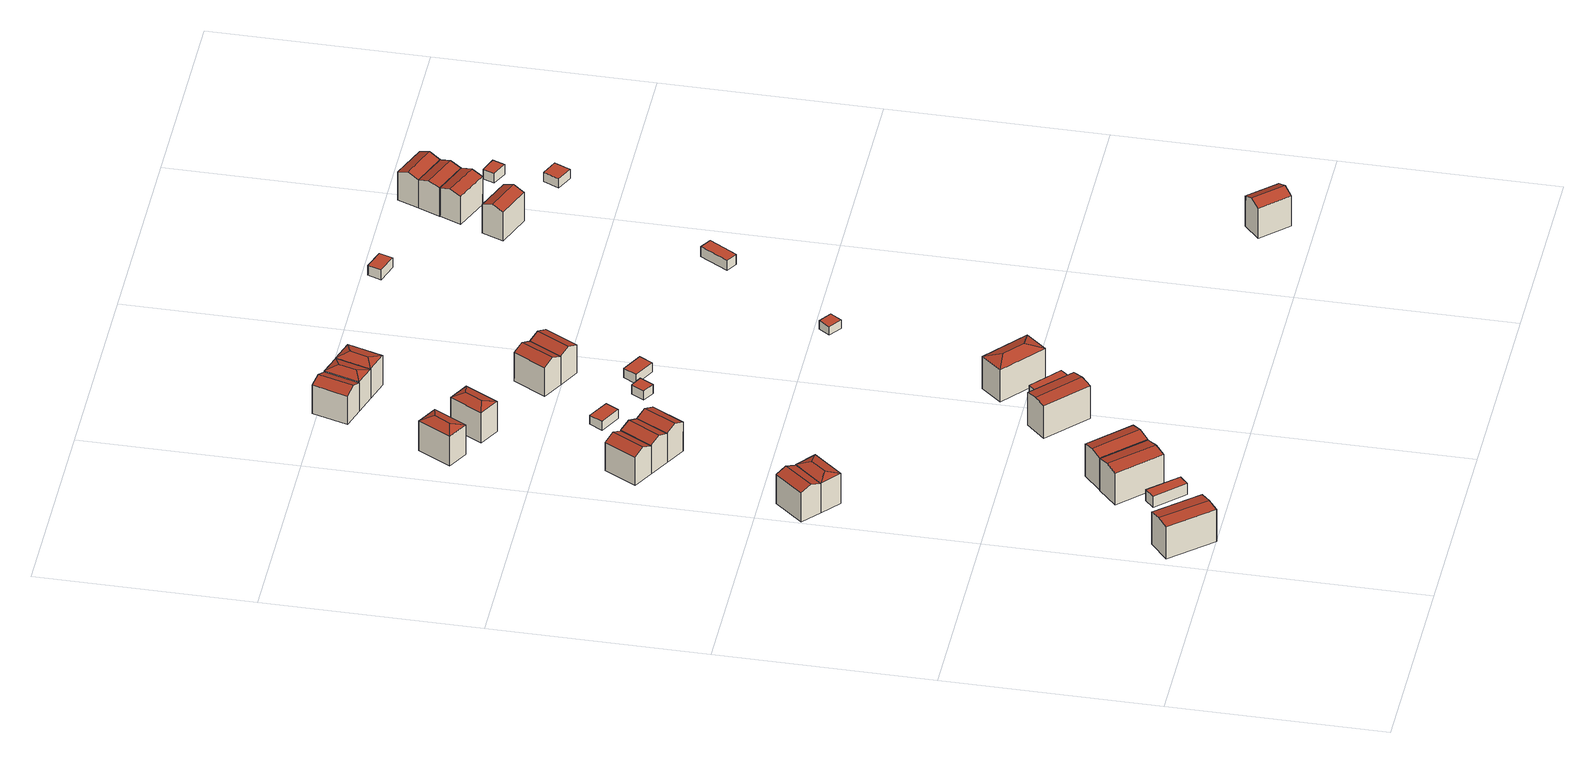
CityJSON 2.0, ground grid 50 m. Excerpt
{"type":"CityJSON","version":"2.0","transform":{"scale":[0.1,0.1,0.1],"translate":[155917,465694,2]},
"CityObjects":{
"building1":{"type":"Building","attributes":{"b3_bag_bag_overlap":0,"b3_bouwlagen":3,"b3_dak_type":"slanted","b3_extrusie":"standard","b3_h_dak_50p":11.02,"b3_h_dak_70p":11.32,"b3_h_dak_max":11.82,"b3_h_dak_min":8.35,"b3_h_maaiveld":2.74,"b3_is_glas_dak":false,"b3_kas_warenhuis":false,"b3_kwaliteitsindicator":true,"b3_mutatie_ahn3_ahn4":false,"b3_mutatie_ahn4_ahn5":false,"b3_n_nok":0,"b3_n_vlakken":4,"b3_opp_buitenmuur":206.01,"b3_opp_dak_plat":80.78,"b3_opp_dak_schuin":51.63,"b3_opp_grond":77.85,"b3_opp_scheidingsmuur":92.07,"b3_rmse_lod12":1.73,"b3_rmse_lod13":1.73,"b3_rmse_lod22":0.383,"b3_t_run":40,"b3_val3dity_lod12":"[]","b3_val3dity_lod13":"[]","b3_val3dity_lod22":"[]","b3_volume_lod12":673.64,"b3_volume_lod13":673.64,"b3_volume_lod22":590.02,"geconstateerd":false,"oorspronkelijkbouwjaar":1990,"status":"Pand in gebruik"},"children":["building1-1"]},
"building1-1":{"type":"BuildingPart","parents":["building1"],"geometry":[{"type":"Solid","lod":"2.2","boundaries":[[[[0,1,2,3]],[[4,5,6,1,0]],[[7,6,5,8]],[[6,7,2,1]],[[7,8,9,3,2]],[[4,9,8,5]],[[9,4,0,3]]]],"semantics":{"surfaces":[{"type":"GroundSurface"},{"type":"WallSurface"},{"type":"RoofSurface"}],"values":[[0,1,2,1,1,2,1]]}}]},
"building2":{"type":"Building","attributes":{"b3_bag_bag_overlap":0,"b3_dak_type":"horizontal","b3_extrusie":"standard","b3_h_dak_50p":5.62,"b3_h_dak_70p":5.62,"b3_h_dak_max":5.7,"b3_h_dak_min":5.58,"b3_h_maaiveld":2.64,"b3_is_glas_dak":false,"b3_kas_warenhuis":false,"b3_kwaliteitsindicator":true,"b3_mutatie_ahn3_ahn4":false,"b3_mutatie_ahn4_ahn5":false,"b3_n_nok":0,"b3_n_vlakken":1,"b3_opp_buitenmuur":43.56,"b3_opp_dak_plat":25.05,"b3_opp_dak_schuin":0,"b3_opp_grond":25.04,"b3_opp_scheidingsmuur":25.58,"b3_rmse_lod12":0.0253,"b3_rmse_lod13":0.0253,"b3_rmse_lod22":0.0217,"b3_t_run":20,"b3_val3dity_lod12":"[]","b3_val3dity_lod13":"[]","b3_val3dity_lod22":"[]","b3_volume_lod12":74.73,"b3_volume_lod13":74.73,"b3_volume_lod22":74.57,"geconstateerd":false,"oorspronkelijkbouwjaar":1990,"status":"Pand in gebruik"},"children":["building2-1"]},
"building2-1":{"type":"BuildingPart","parents":["building2"],"geometry":[{"type":"Solid","lod":"2.2","boundaries":[[[[10,11,12,13]],[[14,15,16,17]],[[17,16,11,10]],[[16,15,12,11]],[[15,14,13,12]],[[14,17,10,13]]]],"semantics":{"surfaces":[{"type":"GroundSurface"},{"type":"RoofSurface"},{"type":"WallSurface"}],"values":[[0,1,2,2,2,2]]}}]},
"building3":{"type":"Building","attributes":{"b3_bag_bag_overlap":0,"b3_bouwlagen":3,"b3_dak_type":"slanted","b3_extrusie":"standard","b3_h_dak_50p":11.04,"b3_h_dak_70p":11.34,"b3_h_dak_max":11.81,"b3_h_dak_min":8.36,"b3_h_maaiveld":2.74,"b3_is_glas_dak":false,"b3_kas_warenhuis":false,"b3_kwaliteitsindicator":true,"b3_mutatie_ahn3_ahn4":false,"b3_mutatie_ahn4_ahn5":false,"b3_n_nok":0,"b3_n_vlakken":6,"b3_opp_buitenmuur":204.6,"b3_opp_dak_plat":54.57,"b3_opp_dak_schuin":47.56,"b3_opp_grond":77.61,"b3_opp_scheidingsmuur":91.44,"b3_rmse_lod12":1.74,"b3_rmse_lod13":1.74,"b3_rmse_lod22":0.319,"b3_t_run":51,"b3_val3dity_lod12":"[]","b3_val3dity_lod13":"[]","b3_val3dity_lod22":"[]","b3_volume_lod12":666.85,"b3_volume_lod13":666.85,"b3_volume_lod22":574,"geconstateerd":false,"oorspronkelijkbouwjaar":1990,"status":"Pand in gebruik"},"children":["building3-1"]},
"building3-1":{"type":"BuildingPart","parents":["building3"],"geometry":[{"type":"Solid","lod":"2.2","boundaries":[[[[18,19,20,21]],[[22,23,24,19,18]],[[25,24,23,26]],[[24,25,20,19]],[[25,26,27,21,20]],[[22,27,26,23]],[[27,22,18,21]]]],"semantics":{"surfaces":[{"type":"GroundSurface"},{"type":"WallSurface"},{"type":"RoofSurface"}],"values":[[0,1,2,1,1,2,1]]}}]},
"building4":{"type":"Building","attributes":{"b3_bag_bag_overlap":0,"b3_bouwlagen":3,"b3_dak_type":"slanted","b3_extrusie":"standard","b3_h_dak_50p":9.6,"b3_h_dak_70p":10.6,"b3_h_dak_max":11.63,"b3_h_dak_min":6.54,"b3_h_maaiveld":2.68,"b3_h_nok":11.61,"b3_is_glas_dak":false,"b3_kas_warenhuis":false,"b3_kwaliteitsindicator":true,"b3_mutatie_ahn3_ahn4":false,"b3_mutatie_ahn4_ahn5":false,"b3_n_nok":1,"b3_n_vlakken":4,"b3_opp_buitenmuur":51.82,"b3_opp_dak_plat":0,"b3_opp_dak_schuin":65.68,"b3_opp_grond":46.6,"b3_opp_scheidingsmuur":116.42,"b3_rmse_lod12":1.8,"b3_rmse_lod13":1.8,"b3_rmse_lod22":0.258,"b3_t_run":21,"b3_val3dity_lod12":"[]","b3_val3dity_lod13":"[]","b3_val3dity_lod22":"[]","b3_volume_lod12":369.19,"b3_volume_lod13":369.19,"b3_volume_lod22":313.99,"geconstateerd":false,"oorspronkelijkbouwjaar":1990,"status":"Pand in gebruik"},"children":["building4-1"]},
"building4-1":{"type":"BuildingPart","parents":["building4"],"geometry":[{"type":"Solid","lod":"2.2","boundaries":[[[[28,29,30,31]],[[32,33,34,29,28]],[[35,34,33,36]],[[34,35,30,29]],[[35,36,37,31,30]],[[32,37,36,33]],[[37,32,28,31]]]],"semantics":{"surfaces":[{"type":"GroundSurface"},{"type":"WallSurface"},{"type":"RoofSurface"}],"values":[[0,1,2,1,1,2,1]]}}]},
"building5":{"type":"Building","attributes":{"b3_bag_bag_overlap":0,"b3_bouwlagen":3,"b3_dak_type":"slanted","b3_extrusie":"standard","b3_h_dak_50p":9.92,"b3_h_dak_70p":10.64,"b3_h_dak_max":11.62,"b3_h_dak_min":7.8,"b3_h_maaiveld":2.57,"b3_h_nok":11.76,"b3_is_glas_dak":false,"b3_kas_warenhuis":false,"b3_kwaliteitsindicator":true,"b3_mutatie_ahn3_ahn4":false,"b3_mutatie_ahn4_ahn5":false,"b3_n_nok":1,"b3_n_vlakken":4,"b3_opp_buitenmuur":135.3,"b3_opp_dak_plat":5.9,"b3_opp_dak_schuin":64.47,"b3_opp_grond":48.03,"b3_opp_scheidingsmuur":58.41,"b3_rmse_lod12":1.6,"b3_rmse_lod13":1.6,"b3_rmse_lod22":0.164,"b3_t_run":26,"b3_val3dity_lod12":"[]","b3_val3dity_lod13":"[]","b3_val3dity_lod22":"[]","b3_volume_lod12":388.16,"b3_volume_lod13":388.16,"b3_volume_lod22":343.61,"geconstateerd":false,"oorspronkelijkbouwjaar":1990,"status":"Pand in gebruik"},"children":["building5-1"]},
"building5-1":{"type":"BuildingPart","parents":["building5"],"geometry":[{"type":"Solid","lod":"2.2","boundaries":[[[[38,39,40,41]],[[42,43,44,45]],[[43,42,39,38]],[[46,42,45]],[[42,46,40,39]],[[47,46,45,44]],[[46,47,41,40]],[[43,47,44]],[[47,43,38,41]]]],"semantics":{"surfaces":[{"type":"GroundSurface"},{"type":"RoofSurface"},{"type":"WallSurface"}],"values":[[0,1,2,1,2,1,2,1,2]]}}]},
"building6":{"type":"Building","attributes":{"b3_bag_bag_overlap":0,"b3_bouwlagen":3,"b3_dak_type":"slanted","b3_extrusie":"standard","b3_h_dak_50p":11.11,"b3_h_dak_70p":11.43,"b3_h_dak_max":11.86,"b3_h_dak_min":8.37,"b3_h_maaiveld":2.77,"b3_h_nok":9.36,"b3_is_glas_dak":false,"b3_kas_warenhuis":false,"b3_kwaliteitsindicator":true,"b3_mutatie_ahn3_ahn4":false,"b3_mutatie_ahn4_ahn5":false,"b3_n_nok":2,"b3_n_vlakken":7,"b3_opp_buitenmuur":197.85,"b3_opp_dak_plat":74.69,"b3_opp_dak_schuin":42.98,"b3_opp_grond":74.69,"b3_opp_scheidingsmuur":91.44,"b3_rmse_lod12":1.81,"b3_rmse_lod13":1.81,"b3_rmse_lod22":0.325,"b3_t_run":45,"b3_val3dity_lod12":"[]","b3_val3dity_lod13":"[]","b3_val3dity_lod22":"[]","b3_volume_lod12":648.52,"b3_volume_lod13":648.52,"b3_volume_lod22":544.2,"geconstateerd":false,"oorspronkelijkbouwjaar":1990,"status":"Pand in gebruik"},"children":["building6-1"]},
"building6-1":{"type":"BuildingPart","parents":["building6"],"geometry":[{"type":"Solid","lod":"2.2","boundaries":[[[[48,49,50,51]],[[52,53,54,55]],[[53,52,49,48]],[[52,55,56,50,49]],[[57,56,55,54]],[[56,57,51,50]],[[57,54,53,48,51]]]],"semantics":{"surfaces":[{"type":"GroundSurface"},{"type":"RoofSurface"},{"type":"WallSurface"}],"values":[[0,1,2,2,1,2,2]]}}]},
"building7":{"type":"Building","attributes":{"b3_bag_bag_overlap":0,"b3_bouwlagen":3,"b3_dak_type":"slanted","b3_extrusie":"standard","b3_h_dak_50p":9.59,"b3_h_dak_70p":10.48,"b3_h_dak_max":11.62,"b3_h_dak_min":6.49,"b3_h_maaiveld":2.69,"b3_h_nok":11.69,"b3_is_glas_dak":false,"b3_kas_warenhuis":false,"b3_kwaliteitsindicator":true,"b3_mutatie_ahn3_ahn4":false,"b3_mutatie_ahn4_ahn5":false,"b3_n_nok":1,"b3_n_vlakken":2,"b3_opp_buitenmuur":50.5,"b3_opp_dak_plat":0,"b3_opp_dak_schuin":65.03,"b3_opp_grond":46.05,"b3_opp_scheidingsmuur":115.32,"b3_rmse_lod12":1.69,"b3_rmse_lod13":1.69,"b3_rmse_lod22":0.0312,"b3_t_run":18,"b3_val3dity_lod12":"[]","b3_val3dity_lod13":"[]","b3_val3dity_lod22":"[]","b3_volume_lod12":352.48,"b3_volume_lod13":352.48,"b3_volume_lod22":308.91,"geconstateerd":false,"oorspronkelijkbouwjaar":1990,"status":"Pand in gebruik"},"children":["building7-1"]},
"building7-1":{"type":"BuildingPart","parents":["building7"],"geometry":[{"type":"Solid","lod":"2.2","boundaries":[[[[58,59,60,61]],[[62,63,64,65]],[[63,62,59,58]],[[62,65,66,60,59]],[[67,66,65,64]],[[66,67,61,60]],[[67,64,63,58,61]]]],"semantics":{"surfaces":[{"type":"GroundSurface"},{"type":"RoofSurface"},{"type":"WallSurface"}],"values":[[0,1,2,2,1,2,2]]}}]},
"building8":{"type":"Building","attributes":{"b3_bag_bag_overlap":0,"b3_bouwlagen":3,"b3_dak_type":"slanted","b3_extrusie":"standard","b3_h_dak_50p":9.74,"b3_h_dak_70p":10.59,"b3_h_dak_max":11.62,"b3_h_dak_min":6.51,"b3_h_maaiveld":2.69,"b3_h_nok":11.7,"b3_is_glas_dak":false,"b3_kas_warenhuis":false,"b3_kwaliteitsindicator":true,"b3_mutatie_ahn3_ahn4":false,"b3_mutatie_ahn4_ahn5":false,"b3_n_nok":1,"b3_n_vlakken":2,"b3_opp_buitenmuur":53.08,"b3_opp_dak_plat":0,"b3_opp_dak_schuin":65.66,"b3_opp_grond":46.82,"b3_opp_scheidingsmuur":115.67,"b3_rmse_lod12":1.73,"b3_rmse_lod13":1.73,"b3_rmse_lod22":0.0306,"b3_t_run":18,"b3_val3dity_lod12":"[]","b3_val3dity_lod13":"[]","b3_val3dity_lod22":"[]","b3_volume_lod12":364.91,"b3_volume_lod13":364.91,"b3_volume_lod22":316.72,"geconstateerd":false,"oorspronkelijkbouwjaar":1990,"status":"Pand in gebruik"},"children":["building8-1"]},
"building8-1":{"type":"BuildingPart","parents":["building8"],"geometry":[{"type":"Solid","lod":"2.2","boundaries":[[[[59,58,68,69]],[[70,71,72,73]],[[71,70,58,59]],[[70,73,74,68,58]],[[75,74,73,72]],[[74,75,69,68]],[[75,72,71,59,69]]]],"semantics":{"surfaces":[{"type":"GroundSurface"},{"type":"RoofSurface"},{"type":"WallSurface"}],"values":[[0,1,2,2,1,2,2]]}}]},
"building9":{"type":"Building","attributes":{"b3_bag_bag_overlap":0,"b3_bouwlagen":3,"b3_dak_type":"slanted","b3_extrusie":"standard","b3_h_dak_50p":9.62,"b3_h_dak_70p":10.54,"b3_h_dak_max":11.64,"b3_h_dak_min":6.42,"b3_h_maaiveld":2.69,"b3_h_nok":11.73,"b3_is_glas_dak":false,"b3_kas_warenhuis":false,"b3_kwaliteitsindicator":true,"b3_mutatie_ahn3_ahn4":false,"b3_mutatie_ahn4_ahn5":false,"b3_n_nok":1,"b3_n_vlakken":2,"b3_opp_buitenmuur":51.98,"b3_opp_dak_plat":0,"b3_opp_dak_schuin":65.26,"b3_opp_grond":46.35,"b3_opp_scheidingsmuur":115.51,"b3_rmse_lod12":1.76,"b3_rmse_lod13":1.76,"b3_rmse_lod22":0.0256,"b3_t_run":23,"b3_val3dity_lod12":"[]","b3_val3dity_lod13":"[]","b3_val3dity_lod22":"[]","b3_volume_lod12":359.82,"b3_volume_lod13":359.82,"b3_volume_lod22":312.6,"geconstateerd":false,"oorspronkelijkbouwjaar":1990,"status":"Pand in gebruik"},"children":["building9-1"]},
"building9-1":{"type":"BuildingPart","parents":["building9"],"geometry":[{"type":"Solid","lod":"2.2","boundaries":[[[[69,68,76,77]],[[74,75,78,79]],[[75,74,68,69]],[[74,79,80,76,68]],[[81,80,79,78]],[[80,81,77,76]],[[81,78,75,69,77]]]],"semantics":{"surfaces":[{"type":"GroundSurface"},{"type":"RoofSurface"},{"type":"WallSurface"}],"values":[[0,1,2,2,1,2,2]]}}]},
"building10":{"type":"Building","attributes":{"b3_bag_bag_overlap":0,"b3_bouwlagen":3,"b3_dak_type":"slanted","b3_extrusie":"standard","b3_h_dak_50p":11.15,"b3_h_dak_70p":11.45,"b3_h_dak_max":11.86,"b3_h_dak_min":8.36,"b3_h_maaiveld":2.72,"b3_is_glas_dak":false,"b3_kas_warenhuis":false,"b3_kwaliteitsindicator":true,"b3_mutatie_ahn3_ahn4":false,"b3_mutatie_ahn4_ahn5":false,"b3_n_nok":0,"b3_n_vlakken":6,"b3_opp_buitenmuur":202.11,"b3_opp_dak_plat":75.59,"b3_opp_dak_schuin":48.24,"b3_opp_grond":75.37,"b3_opp_scheidingsmuur":92.99,"b3_rmse_lod12":1.73,"b3_rmse_lod13":1.73,"b3_rmse_lod22":0.33,"b3_t_run":42,"b3_val3dity_lod12":"[]","b3_val3dity_lod13":"[]","b3_val3dity_lod22":"[]","b3_volume_lod12":658.35,"b3_volume_lod13":658.35,"b3_volume_lod22":566.65,"geconstateerd":false,"oorspronkelijkbouwjaar":1990,"status":"Pand in gebruik"},"children":["building10-1"]},
"building10-1":{"type":"BuildingPart","parents":["building10"],"geometry":[{"type":"Solid","lod":"2.2","boundaries":[[[[82,83,84,85]],[[86,87,88,89]],[[87,86,83,82]],[[86,89,90,84,83]],[[91,90,89,88]],[[90,91,85,84]],[[91,88,87,82,85]]]],"semantics":{"surfaces":[{"type":"GroundSurface"},{"type":"RoofSurface"},{"type":"WallSurface"}],"values":[[0,1,2,2,1,2,2]]}}]},
"building11":{"type":"Building","attributes":{"b3_bag_bag_overlap":0,"b3_bouwlagen":3,"b3_dak_type":"slanted","b3_extrusie":"standard","b3_h_dak_50p":9.89,"b3_h_dak_70p":10.75,"b3_h_dak_max":11.62,"b3_h_dak_min":6.53,"b3_h_maaiveld":2.7,"b3_h_nok":11.7,"b3_is_glas_dak":false,"b3_kas_warenhuis":false,"b3_kwaliteitsindicator":true,"b3_mutatie_ahn3_ahn4":false,"b3_mutatie_ahn4_ahn5":false,"b3_n_nok":1,"b3_n_vlakken":3,"b3_opp_buitenmuur":58.67,"b3_opp_dak_plat":4.16,"b3_opp_dak_schuin":65.91,"b3_opp_grond":47.06,"b3_opp_scheidingsmuur":117.93,"b3_rmse_lod12":1.89,"b3_rmse_lod13":1.89,"b3_rmse_lod22":0.0503,"b3_t_run":24,"b3_val3dity_lod12":"[]","b3_val3dity_lod13":"[]","b3_val3dity_lod22":"[]","b3_volume_lod12":378.34,"b3_volume_lod13":378.34,"b3_volume_lod22":322.4,"geconstateerd":false,"oorspronkelijkbouwjaar":1990,"status":"Pand in gebruik"},"children":["building11-1"]},
"building11-1":{"type":"BuildingPart","parents":["building11"],"geometry":[{"type":"Solid","lod":"2.2","boundaries":[[[[92,93,94,95]],[[96,97,98]],[[97,96,93,92]],[[99,96,98,100]],[[96,99,94,93]],[[101,99,100]],[[99,101,95,94]],[[97,101,100,98]],[[101,97,92,95]]]],"semantics":{"surfaces":[{"type":"GroundSurface"},{"type":"RoofSurface"},{"type":"WallSurface"}],"values":[[0,1,2,1,2,1,2,1,2]]}}]},
"building12":{"type":"Building","attributes":{"b3_bag_bag_overlap":0,"b3_dak_type":"horizontal","b3_extrusie":"standard","b3_h_dak_50p":5.62,"b3_h_dak_70p":5.63,"b3_h_dak_max":5.7,"b3_h_dak_min":5.58,"b3_h_maaiveld":2.63,"b3_is_glas_dak":false,"b3_kas_warenhuis":false,"b3_kwaliteitsindicator":true,"b3_mutatie_ahn3_ahn4":false,"b3_mutatie_ahn4_ahn5":false,"b3_n_nok":0,"b3_n_vlakken":1,"b3_opp_buitenmuur":45.06,"b3_opp_dak_plat":27.41,"b3_opp_dak_schuin":0,"b3_opp_grond":27.4,"b3_opp_scheidingsmuur":25.97,"b3_rmse_lod12":0.0228,"b3_rmse_lod13":0.0228,"b3_rmse_lod22":0.0209,"b3_t_run":18,"b3_val3dity_lod12":"[]","b3_val3dity_lod13":"[]","b3_val3dity_lod22":"[]","b3_volume_lod12":82.21,"b3_volume_lod13":82.21,"b3_volume_lod22":82.1,"geconstateerd":false,"oorspronkelijkbouwjaar":1990,"status":"Pand in gebruik"},"children":["building12-1"]},
"building12-1":{"type":"BuildingPart","parents":["building12"],"geometry":[{"type":"Solid","lod":"2.2","boundaries":[[[[102,103,104,105]],[[106,107,108,109]],[[109,108,103,102]],[[108,107,104,103]],[[107,106,105,104]],[[106,109,102,105]]]],"semantics":{"surfaces":[{"type":"GroundSurface"},{"type":"RoofSurface"},{"type":"WallSurface"}],"values":[[0,1,2,2,2,2]]}}]},
"building13":{"type":"Building","attributes":{"b3_bag_bag_overlap":0,"b3_dak_type":"horizontal","b3_extrusie":"standard","b3_h_dak_50p":5.1,"b3_h_dak_70p":5.11,"b3_h_dak_max":5.15,"b3_h_dak_min":5.07,"b3_h_maaiveld":2.66,"b3_is_glas_dak":false,"b3_kas_warenhuis":false,"b3_kwaliteitsindicator":true,"b3_mutatie_ahn3_ahn4":false,"b3_mutatie_ahn4_ahn5":false,"b3_n_nok":0,"b3_n_vlakken":1,"b3_opp_buitenmuur":35.68,"b3_opp_dak_plat":19.33,"b3_opp_dak_schuin":0,"b3_opp_grond":19.33,"b3_opp_scheidingsmuur":8.37,"b3_rmse_lod12":0.0209,"b3_rmse_lod13":0.0209,"b3_rmse_lod22":0.0198,"b3_t_run":11,"b3_val3dity_lod12":"[]","b3_val3dity_lod13":"[]","b3_val3dity_lod22":"[]","b3_volume_lod12":47.22,"b3_volume_lod13":47.22,"b3_volume_lod22":47.09,"geconstateerd":false,"oorspronkelijkbouwjaar":1990,"status":"Pand in gebruik"},"children":["building13-1"]},
"building13-1":{"type":"BuildingPart","parents":["building13"],"geometry":[{"type":"Solid","lod":"2.2","boundaries":[[[[110,111,112,113]],[[114,115,116,117]],[[117,116,111,110]],[[116,115,112,111]],[[115,114,113,112]],[[114,117,110,113]]]],"semantics":{"surfaces":[{"type":"GroundSurface"},{"type":"RoofSurface"},{"type":"WallSurface"}],"values":[[0,1,2,2,2,2]]}}]},
"building14":{"type":"Building","attributes":{"b3_bag_bag_overlap":0,"b3_bouwlagen":3,"b3_dak_type":"slanted","b3_extrusie":"standard","b3_h_dak_50p":10.69,"b3_h_dak_70p":10.77,"b3_h_dak_max":11.61,"b3_h_dak_min":6.58,"b3_h_maaiveld":2.69,"b3_h_nok":11.72,"b3_is_glas_dak":false,"b3_kas_warenhuis":false,"b3_kwaliteitsindicator":true,"b3_mutatie_ahn3_ahn4":false,"b3_mutatie_ahn4_ahn5":false,"b3_n_nok":2,"b3_n_vlakken":4,"b3_opp_buitenmuur":74.38,"b3_opp_dak_plat":7.62,"b3_opp_dak_schuin":55.05,"b3_opp_grond":46.93,"b3_opp_scheidingsmuur":118.24,"b3_rmse_lod12":1.73,"b3_rmse_lod13":1.73,"b3_rmse_lod22":0.136,"b3_t_run":29,"b3_val3dity_lod12":"[]","b3_val3dity_lod13":"[]","b3_val3dity_lod22":"[]","b3_volume_lod12":379.96,"b3_volume_lod13":379.96,"b3_volume_lod22":330.5,"geconstateerd":false,"oorspronkelijkbouwjaar":1990,"status":"Pand in gebruik"},"children":["building14-1"]},
"building14-1":{"type":"BuildingPart","parents":["building14"],"geometry":[{"type":"Solid","lod":"2.2","boundaries":[[[[118,119,120,121]],[[122,123,124]],[[123,122,119,118]],[[125,122,124,126]],[[122,125,120,119]],[[127,125,126]],[[125,127,121,120]],[[123,127,126,124]],[[127,123,118,121]]]],"semantics":{"surfaces":[{"type":"GroundSurface"},{"type":"RoofSurface"},{"type":"WallSurface"}],"values":[[0,1,2,1,2,1,2,1,2]]}}]},
"building15":{"type":"Building","attributes":{"b3_bag_bag_overlap":0,"b3_dak_type":"horizontal","b3_extrusie":"standard","b3_h_dak_50p":5.62,"b3_h_dak_70p":5.63,"b3_h_dak_max":5.75,"b3_h_dak_min":5.59,"b3_h_maaiveld":2.62,"b3_is_glas_dak":false,"b3_kas_warenhuis":false,"b3_kwaliteitsindicator":true,"b3_mutatie_ahn3_ahn4":false,"b3_mutatie_ahn4_ahn5":false,"b3_n_nok":0,"b3_n_vlakken":1,"b3_opp_buitenmuur":43.69,"b3_opp_dak_plat":25.11,"b3_opp_dak_schuin":0,"b3_opp_grond":25.11,"b3_opp_scheidingsmuur":25.97,"b3_rmse_lod12":0.0329,"b3_rmse_lod13":0.0329,"b3_rmse_lod22":0.0308,"b3_t_run":14,"b3_val3dity_lod12":"[]","b3_val3dity_lod13":"[]","b3_val3dity_lod22":"[]","b3_volume_lod12":75.41,"b3_volume_lod13":75.41,"b3_volume_lod22":75.43,"geconstateerd":false,"oorspronkelijkbouwjaar":1990,"status":"Pand in gebruik"},"children":["building15-1"]},
"building15-1":{"type":"BuildingPart","parents":["building15"],"geometry":[{"type":"Solid","lod":"2.2","boundaries":[[[[128,129,105,104]],[[107,106,130,131]],[[131,130,129,128]],[[130,106,105,129]],[[106,107,104,105]],[[107,131,128,104]]]],"semantics":{"surfaces":[{"type":"GroundSurface"},{"type":"RoofSurface"},{"type":"WallSurface"}],"values":[[0,1,2,2,2,2]]}}]},
"building16":{"type":"Building","attributes":{"b3_bag_bag_overlap":0,"b3_bouwlagen":3,"b3_dak_type":"slanted","b3_extrusie":"standard","b3_h_dak_50p":11.11,"b3_h_dak_70p":11.44,"b3_h_dak_max":11.86,"b3_h_dak_min":8.36,"b3_h_maaiveld":2.71,"b3_is_glas_dak":false,"b3_kas_warenhuis":false,"b3_kwaliteitsindicator":true,"b3_mutatie_ahn3_ahn4":false,"b3_mutatie_ahn4_ahn5":false,"b3_n_nok":0,"b3_n_vlakken":6,"b3_opp_buitenmuur":218.18,"b3_opp_dak_plat":20.05,"b3_opp_dak_schuin":63.21,"b3_opp_grond":77.28,"b3_opp_scheidingsmuur":91.33,"b3_rmse_lod12":1.69,"b3_rmse_lod13":1.69,"b3_rmse_lod22":0.291,"b3_t_run":41,"b3_val3dity_lod12":"[]","b3_val3dity_lod13":"[]","b3_val3dity_lod22":"[]","b3_volume_lod12":674.01,"b3_volume_lod13":674.01,"b3_volume_lod22":592.26,"geconstateerd":false,"oorspronkelijkbouwjaar":1990,"status":"Pand in gebruik"},"children":["building16-1"]},
"building16-1":{"type":"BuildingPart","parents":["building16"],"geometry":[{"type":"Solid","lod":"2.2","boundaries":[[[[132,133,134,135]],[[136,137,138,139]],[[137,136,133,132]],[[140,136,139]],[[136,140,134,133]],[[141,140,139,138]],[[140,141,135,134]],[[137,141,138]],[[141,137,132,135]]]],"semantics":{"surfaces":[{"type":"GroundSurface"},{"type":"RoofSurface"},{"type":"WallSurface"}],"values":[[0,1,2,1,2,1,2,1,2]]}}]},
"building17":{"type":"Building","attributes":{"b3_bag_bag_overlap":0,"b3_bouwlagen":3,"b3_dak_type":"slanted","b3_extrusie":"standard","b3_h_dak_50p":9.55,"b3_h_dak_70p":10.39,"b3_h_dak_max":11.57,"b3_h_dak_min":6.53,"b3_h_maaiveld":2.69,"b3_h_nok":11.64,"b3_is_glas_dak":false,"b3_kas_warenhuis":false,"b3_kwaliteitsindicator":true,"b3_mutatie_ahn3_ahn4":false,"b3_mutatie_ahn4_ahn5":false,"b3_n_nok":1,"b3_n_vlakken":2,"b3_opp_buitenmuur":51.66,"b3_opp_dak_plat":0,"b3_opp_dak_schuin":65.49,"b3_opp_grond":46.81,"b3_opp_scheidingsmuur":115.89,"b3_rmse_lod12":1.68,"b3_rmse_lod13":1.68,"b3_rmse_lod22":0.0187,"b3_t_run":17,"b3_val3dity_lod12":"[]","b3_val3dity_lod13":"[]","b3_val3dity_lod22":"[]","b3_volume_lod12":359.22,"b3_volume_lod13":359.22,"b3_volume_lod22":315.16,"geconstateerd":false,"oorspronkelijkbouwjaar":1990,"status":"Pand in gebruik"},"children":["building17-1"]},
"building17-1":{"type":"BuildingPart","parents":["building17"],"geometry":[{"type":"Solid","lod":"2.2","boundaries":[[[[142,143,144,145]],[[146,147,148,149]],[[147,146,143,142]],[[146,149,150,144,143]],[[151,150,149,148]],[[150,151,145,144]],[[151,148,147,142,145]]]],"semantics":{"surfaces":[{"type":"GroundSurface"},{"type":"RoofSurface"},{"type":"WallSurface"}],"values":[[0,1,2,2,1,2,2]]}}]},
"building18":{"type":"Building","attributes":{"b3_dak_type":"horizontal","b3_extrusie":"standard","b3_h_dak_50p":5.07,"b3_h_dak_70p":5.08,"b3_h_dak_max":5.14,"b3_h_dak_min":5.04,"b3_h_maaiveld":2.63,"b3_is_glas_dak":false,"b3_kas_warenhuis":false,"b3_kwaliteitsindicator":true,"b3_mutatie_ahn3_ahn4":false,"b3_mutatie_ahn4_ahn5":false,"b3_n_nok":0,"b3_n_vlakken":1,"b3_opp_buitenmuur":31.62,"b3_opp_dak_plat":10.44,"b3_opp_dak_schuin":0,"b3_opp_grond":10.44,"b3_opp_scheidingsmuur":0,"b3_rmse_lod12":0.0258,"b3_rmse_lod13":0.0258,"b3_rmse_lod22":0.0216,"b3_t_run":7,"b3_val3dity_lod12":"[]","b3_val3dity_lod13":"[]","b3_val3dity_lod22":"[]","b3_volume_lod12":25.49,"b3_volume_lod13":25.49,"b3_volume_lod22":25.48,"geconstateerd":false,"oorspronkelijkbouwjaar":1990,"status":"Pand in gebruik"},"children":["building18-1"]},
"building18-1":{"type":"BuildingPart","parents":["building18"],"geometry":[{"type":"Solid","lod":"2.2","boundaries":[[[[152,153,154,155]],[[156,157,158,159]],[[159,158,153,152]],[[158,157,154,153]],[[157,156,155,154]],[[156,159,152,155]]]],"semantics":{"surfaces":[{"type":"GroundSurface"},{"type":"RoofSurface"},{"type":"WallSurface"}],"values":[[0,1,2,2,2,2]]}}]},
"building19":{"type":"Building","attributes":{"b3_bag_bag_overlap":0,"b3_bouwlagen":3,"b3_dak_type":"slanted","b3_extrusie":"standard","b3_h_dak_50p":9.81,"b3_h_dak_70p":10.62,"b3_h_dak_max":11.56,"b3_h_dak_min":6.51,"b3_h_maaiveld":2.7,"b3_h_nok":11.66,"b3_is_glas_dak":false,"b3_kas_warenhuis":false,"b3_kwaliteitsindicator":true,"b3_mutatie_ahn3_ahn4":false,"b3_mutatie_ahn4_ahn5":false,"b3_n_nok":1,"b3_n_vlakken":4,"b3_opp_buitenmuur":65.2,"b3_opp_dak_plat":11.13,"b3_opp_dak_schuin":51.56,"b3_opp_grond":45.23,"b3_opp_scheidingsmuur":117.15,"b3_rmse_lod12":1.65,"b3_rmse_lod13":1.65,"b3_rmse_lod22":0.294,"b3_t_run":27,"b3_val3dity_lod12":"[]","b3_val3dity_lod13":"[]","b3_val3dity_lod22":"[]","b3_volume_lod12":357.97,"b3_volume_lod13":357.97,"b3_volume_lod22":313.53,"geconstateerd":false,"oorspronkelijkbouwjaar":1990,"status":"Pand in gebruik"},"children":["building19-1"]},
"building19-1":{"type":"BuildingPart","parents":["building19"],"geometry":[{"type":"Solid","lod":"2.2","boundaries":[[[[142,160,161,143]],[[162,163,164]],[[163,162,160,142]],[[165,162,164,166]],[[162,165,161,160]],[[167,165,166]],[[165,167,143,161]],[[163,167,166,164]],[[167,163,142,143]]]],"semantics":{"surfaces":[{"type":"GroundSurface"},{"type":"RoofSurface"},{"type":"WallSurface"}],"values":[[0,1,2,1,2,1,2,1,2]]}}]},
"building20":{"type":"Building","attributes":{"b3_bag_bag_overlap":0,"b3_bouwlagen":3,"b3_dak_type":"slanted","b3_extrusie":"standard","b3_h_dak_50p":9.6,"b3_h_dak_70p":10.39,"b3_h_dak_max":11.61,"b3_h_dak_min":6.67,"b3_h_maaiveld":2.7,"b3_h_nok":11.68,"b3_is_glas_dak":false,"b3_kas_warenhuis":false,"b3_kwaliteitsindicator":true,"b3_mutatie_ahn3_ahn4":false,"b3_mutatie_ahn4_ahn5":false,"b3_n_nok":1,"b3_n_vlakken":2,"b3_opp_buitenmuur":50.85,"b3_opp_dak_plat":0,"b3_opp_dak_schuin":64.92,"b3_opp_grond":46.47,"b3_opp_scheidingsmuur":117.57,"b3_rmse_lod12":1.63,"b3_rmse_lod13":1.63,"b3_rmse_lod22":0.0126,"b3_t_run":19,"b3_val3dity_lod12":"[]","b3_val3dity_lod13":"[]","b3_val3dity_lod22":"[]","b3_volume_lod12":359.12,"b3_volume_lod13":359.12,"b3_volume_lod22":314.6,"geconstateerd":false,"oorspronkelijkbouwjaar":1990,"status":"Pand in gebruik"},"children":["building20-1"]},
"building20-1":{"type":"BuildingPart","parents":["building20"],"geometry":[{"type":"Solid","lod":"2.2","boundaries":[[[[168,169,170,171]],[[172,173,174,169,168]],[[175,174,173,176]],[[174,175,170,169]],[[175,176,177,171,170]],[[172,177,176,173]],[[177,172,168,171]]]],"semantics":{"surfaces":[{"type":"GroundSurface"},{"type":"WallSurface"},{"type":"RoofSurface"}],"values":[[0,1,2,1,1,2,1]]}}]},
"building21":{"type":"Building","attributes":{"b3_dak_type":"horizontal","b3_extrusie":"standard","b3_h_dak_50p":5.09,"b3_h_dak_70p":5.09,"b3_h_dak_max":5.15,"b3_h_dak_min":5.04,"b3_h_maaiveld":2.57,"b3_is_glas_dak":false,"b3_kas_warenhuis":false,"b3_kwaliteitsindicator":true,"b3_mutatie_ahn3_ahn4":false,"b3_mutatie_ahn4_ahn5":false,"b3_n_nok":0,"b3_n_vlakken":1,"b3_opp_buitenmuur":45.8,"b3_opp_dak_plat":19.63,"b3_opp_dak_schuin":0,"b3_opp_grond":19.63,"b3_opp_scheidingsmuur":0,"b3_rmse_lod12":0.0232,"b3_rmse_lod13":0.0232,"b3_rmse_lod22":0.0221,"b3_t_run":18,"b3_val3dity_lod12":"[]","b3_val3dity_lod13":"[]","b3_val3dity_lod22":"[]","b3_volume_lod12":49.64,"b3_volume_lod13":49.64,"b3_volume_lod22":49.53,"geconstateerd":false,"oorspronkelijkbouwjaar":1990,"status":"Pand in gebruik"},"children":["building21-1"]},
"building21-1":{"type":"BuildingPart","parents":["building21"],"geometry":[{"type":"Solid","lod":"2.2","boundaries":[[[[178,179,180,181]],[[182,183,184,185]],[[185,184,179,178]],[[184,183,180,179]],[[183,182,181,180]],[[182,185,178,181]]]],"semantics":{"surfaces":[{"type":"GroundSurface"},{"type":"RoofSurface"},{"type":"WallSurface"}],"values":[[0,1,2,2,2,2]]}}]},
"building22":{"type":"Building","attributes":{"b3_bag_bag_overlap":0,"b3_bouwlagen":3,"b3_dak_type":"slanted","b3_extrusie":"standard","b3_h_dak_50p":10.54,"b3_h_dak_70p":10.69,"b3_h_dak_max":11.57,"b3_h_dak_min":6.66,"b3_h_maaiveld":2.71,"b3_h_nok":11.67,"b3_is_glas_dak":false,"b3_kas_warenhuis":false,"b3_kwaliteitsindicator":true,"b3_mutatie_ahn3_ahn4":false,"b3_mutatie_ahn4_ahn5":false,"b3_n_nok":1,"b3_n_vlakken":5,"b3_opp_buitenmuur":69.4,"b3_opp_dak_plat":12.13,"b3_opp_dak_schuin":54.59,"b3_opp_grond":47.75,"b3_opp_scheidingsmuur":118.48,"b3_rmse_lod12":1.65,"b3_rmse_lod13":1.65,"b3_rmse_lod22":0.352,"b3_t_run":19,"b3_val3dity_lod12":"[]","b3_val3dity_lod13":"[]","b3_val3dity_lod22":"[]","b3_volume_lod12":381.06,"b3_volume_lod13":381.06,"b3_volume_lod22":332.45,"geconstateerd":false,"oorspronkelijkbouwjaar":1990,"status":"Pand in gebruik"},"children":["building22-1"]},
"building22-1":{"type":"BuildingPart","parents":["building22"],"geometry":[{"type":"Solid","lod":"2.2","boundaries":[[[[160,186,187,161]],[[188,189,190]],[[189,188,186,160]],[[191,188,190,192]],[[188,191,187,186]],[[193,191,192]],[[191,193,161,187]],[[189,193,192,190]],[[193,189,160,161]]]],"semantics":{"surfaces":[{"type":"GroundSurface"},{"type":"RoofSurface"},{"type":"WallSurface"}],"values":[[0,1,2,1,2,1,2,1,2]]}}]},
"building23":{"type":"Building","attributes":{"b3_bag_bag_overlap":0,"b3_bouwlagen":3,"b3_dak_type":"slanted","b3_extrusie":"standard","b3_h_dak_50p":9.61,"b3_h_dak_70p":10.42,"b3_h_dak_max":11.61,"b3_h_dak_min":6.65,"b3_h_maaiveld":2.7,"b3_h_nok":11.69,"b3_is_glas_dak":false,"b3_kas_warenhuis":false,"b3_kwaliteitsindicator":true,"b3_mutatie_ahn3_ahn4":false,"b3_mutatie_ahn4_ahn5":false,"b3_n_nok":1,"b3_n_vlakken":2,"b3_opp_buitenmuur":51.81,"b3_opp_dak_plat":0,"b3_opp_dak_schuin":66.79,"b3_opp_grond":47.67,"b3_opp_scheidingsmuur":117.63,"b3_rmse_lod12":1.64,"b3_rmse_lod13":1.64,"b3_rmse_lod22":0.0327,"b3_t_run":18,"b3_val3dity_lod12":"[]","b3_val3dity_lod13":"[]","b3_val3dity_lod22":"[]","b3_volume_lod12":366.83,"b3_volume_lod13":366.83,"b3_volume_lod22":322.5,"geconstateerd":false,"oorspronkelijkbouwjaar":1990,"status":"Pand in gebruik"},"children":["building23-1"]},
"building23-1":{"type":"BuildingPart","parents":["building23"],"geometry":[{"type":"Solid","lod":"2.2","boundaries":[[[[194,195,168,171]],[[196,197,198,199]],[[197,196,195,194]],[[196,199,172,168,195]],[[177,172,199,198]],[[172,177,171,168]],[[177,198,197,194,171]]]],"semantics":{"surfaces":[{"type":"GroundSurface"},{"type":"RoofSurface"},{"type":"WallSurface"}],"values":[[0,1,2,2,1,2,2]]}}]},
"building24":{"type":"Building","attributes":{"b3_dak_type":"horizontal","b3_extrusie":"standard","b3_h_dak_50p":5.09,"b3_h_dak_70p":5.12,"b3_h_dak_max":5.19,"b3_h_dak_min":5.04,"b3_h_maaiveld":2.88,"b3_is_glas_dak":false,"b3_kas_warenhuis":false,"b3_kwaliteitsindicator":true,"b3_mutatie_ahn3_ahn4":false,"b3_mutatie_ahn4_ahn5":false,"b3_n_nok":0,"b3_n_vlakken":1,"b3_opp_buitenmuur":29.76,"b3_opp_dak_plat":11.26,"b3_opp_dak_schuin":0,"b3_opp_grond":11.25,"b3_opp_scheidingsmuur":0,"b3_rmse_lod12":0.0378,"b3_rmse_lod13":0.0378,"b3_rmse_lod22":0.0216,"b3_t_run":8,"b3_val3dity_lod12":"[]","b3_val3dity_lod13":"[]","b3_val3dity_lod22":"[]","b3_volume_lod12":25.12,"b3_volume_lod13":25.12,"b3_volume_lod22":24.93,"geconstateerd":false,"oorspronkelijkbouwjaar":1990,"status":"Pand in gebruik"},"children":["building24-1"]},
"building24-1":{"type":"BuildingPart","parents":["building24"],"geometry":[{"type":"Solid","lod":"2.2","boundaries":[[[[200,201,202,203]],[[204,205,206,207]],[[207,206,201,200]],[[206,205,202,201]],[[205,204,203,202]],[[204,207,200,203]]]],"semantics":{"surfaces":[{"type":"GroundSurface"},{"type":"RoofSurface"},{"type":"WallSurface"}],"values":[[0,1,2,2,2,2]]}}]},
"building25":{"type":"Building","attributes":{"b3_bag_bag_overlap":0,"b3_bouwlagen":3,"b3_dak_type":"slanted","b3_extrusie":"standard","b3_h_dak_50p":10.4,"b3_h_dak_70p":11.15,"b3_h_dak_max":12.08,"b3_h_dak_min":8.69,"b3_h_maaiveld":2.92,"b3_h_nok":12.16,"b3_is_glas_dak":false,"b3_kas_warenhuis":false,"b3_kwaliteitsindicator":true,"b3_mutatie_ahn3_ahn4":false,"b3_mutatie_ahn4_ahn5":false,"b3_n_nok":1,"b3_n_vlakken":2,"b3_opp_buitenmuur":60.54,"b3_opp_dak_plat":0,"b3_opp_dak_schuin":57.71,"b3_opp_grond":44.47,"b3_opp_scheidingsmuur":126.76,"b3_rmse_lod12":1.23,"b3_rmse_lod13":1.23,"b3_rmse_lod22":0.0368,"b3_t_run":20,"b3_val3dity_lod12":"[]","b3_val3dity_lod13":"[]","b3_val3dity_lod22":"[]","b3_volume_lod12":363.99,"b3_volume_lod13":363.99,"b3_volume_lod22":333.35,"geconstateerd":false,"oorspronkelijkbouwjaar":1989,"status":"Pand in gebruik"},"children":["building25-1"]},
"building25-1":{"type":"BuildingPart","parents":["building25"],"geometry":[{"type":"Solid","lod":"2.2","boundaries":[[[[208,209,210,211]],[[212,213,214,215]],[[213,212,209,208]],[[212,215,216,210,209]],[[217,216,215,214]],[[216,217,211,210]],[[217,214,213,208,211]]]],"semantics":{"surfaces":[{"type":"GroundSurface"},{"type":"RoofSurface"},{"type":"WallSurface"}],"values":[[0,1,2,2,1,2,2]]}}]},
"building26":{"type":"Building","attributes":{"b3_dak_type":"slanted","b3_extrusie":"standard","b3_h_dak_50p":5.43,"b3_h_dak_70p":5.5,"b3_h_dak_max":5.64,"b3_h_dak_min":5.16,"b3_h_maaiveld":2.81,"b3_is_glas_dak":false,"b3_kas_warenhuis":false,"b3_kwaliteitsindicator":false,"b3_mutatie_ahn3_ahn4":false,"b3_mutatie_ahn4_ahn5":false,"b3_n_nok":0,"b3_n_vlakken":1,"b3_opp_buitenmuur":55.67,"b3_opp_dak_plat":0,"b3_opp_dak_schuin":22.7,"b3_opp_grond":22.49,"b3_opp_scheidingsmuur":0,"b3_rmse_lod12":0.335,"b3_rmse_lod13":0.335,"b3_rmse_lod22":0.286,"b3_t_run":8,"b3_val3dity_lod12":"[]","b3_val3dity_lod13":"[]","b3_val3dity_lod22":"[]","b3_volume_lod12":61.04,"b3_volume_lod13":61.04,"b3_volume_lod22":59.62,"geconstateerd":false,"oorspronkelijkbouwjaar":2015,"status":"Pand in gebruik"},"children":["building26-1"]},
"building26-1":{"type":"BuildingPart","parents":["building26"],"geometry":[{"type":"Solid","lod":"2.2","boundaries":[[[[218,219,220,221]],[[222,223,224,225]],[[225,224,219,218]],[[224,223,220,219]],[[223,222,221,220]],[[222,225,218,221]]]],"semantics":{"surfaces":[{"type":"GroundSurface"},{"type":"RoofSurface"},{"type":"WallSurface"}],"values":[[0,1,2,2,2,2]]}}]},
"building27":{"type":"Building","attributes":{"b3_bag_bag_overlap":0,"b3_dak_type":"horizontal","b3_extrusie":"standard","b3_h_dak_50p":5.15,"b3_h_dak_70p":5.23,"b3_h_dak_max":5.33,"b3_h_dak_min":5.02,"b3_h_maaiveld":2.62,"b3_is_glas_dak":false,"b3_kas_warenhuis":false,"b3_kwaliteitsindicator":true,"b3_mutatie_ahn3_ahn4":false,"b3_mutatie_ahn4_ahn5":false,"b3_n_nok":0,"b3_n_vlakken":1,"b3_opp_buitenmuur":34.62,"b3_opp_dak_plat":17.42,"b3_opp_dak_schuin":0,"b3_opp_grond":17.41,"b3_opp_scheidingsmuur":8.77,"b3_rmse_lod12":0.104,"b3_rmse_lod13":0.104,"b3_rmse_lod22":0.0813,"b3_t_run":13,"b3_val3dity_lod12":"[]","b3_val3dity_lod13":"[]","b3_val3dity_lod22":"[]","b3_volume_lod12":45.4,"b3_volume_lod13":45.4,"b3_volume_lod22":44.46,"geconstateerd":false,"oorspronkelijkbouwjaar":1990,"status":"Pand in gebruik"},"children":["building27-1"]},
"building27-1":{"type":"BuildingPart","parents":["building27"],"geometry":[{"type":"Solid","lod":"2.2","boundaries":[[[[226,227,228,229]],[[230,231,232,233]],[[233,232,227,226]],[[232,231,228,227]],[[231,230,229,228]],[[230,233,226,229]]]],"semantics":{"surfaces":[{"type":"GroundSurface"},{"type":"RoofSurface"},{"type":"WallSurface"}],"values":[[0,1,2,2,2,2]]}}]},
"building28":{"type":"Building","attributes":{"b3_bag_bag_overlap":0,"b3_bouwlagen":3,"b3_dak_type":"slanted","b3_extrusie":"standard","b3_h_dak_50p":9.83,"b3_h_dak_70p":10.43,"b3_h_dak_max":11.26,"b3_h_dak_min":8.37,"b3_h_maaiveld":2.74,"b3_h_nok":11.34,"b3_is_glas_dak":false,"b3_kas_warenhuis":false,"b3_kwaliteitsindicator":true,"b3_mutatie_ahn3_ahn4":false,"b3_mutatie_ahn4_ahn5":false,"b3_n_nok":1,"b3_n_vlakken":2,"b3_opp_buitenmuur":63.26,"b3_opp_dak_plat":0,"b3_opp_dak_schuin":56.71,"b3_opp_grond":46.57,"b3_opp_scheidingsmuur":119.66,"b3_rmse_lod12":1.05,"b3_rmse_lod13":1.05,"b3_rmse_lod22":0.0399,"b3_t_run":24,"b3_val3dity_lod12":"[]","b3_val3dity_lod13":"[]","b3_val3dity_lod22":"[]","b3_volume_lod12":358.28,"b3_volume_lod13":358.28,"b3_volume_lod22":330.65,"geconstateerd":false,"oorspronkelijkbouwjaar":1989,"status":"Pand in gebruik"},"children":["building28-1"]},
"building28-1":{"type":"BuildingPart","parents":["building28"],"geometry":[{"type":"Solid","lod":"2.2","boundaries":[[[[234,235,236,237]],[[238,239,240,241]],[[239,238,235,234]],[[238,241,242,236,235]],[[243,242,241,240]],[[242,243,237,236]],[[243,240,239,234,237]]]],"semantics":{"surfaces":[{"type":"GroundSurface"},{"type":"RoofSurface"},{"type":"WallSurface"}],"values":[[0,1,2,2,1,2,2]]}}]},
"building29":{"type":"Building","attributes":{"b3_bag_bag_overlap":0,"b3_bouwlagen":3,"b3_dak_type":"slanted","b3_extrusie":"standard","b3_h_dak_50p":9.82,"b3_h_dak_70p":10.41,"b3_h_dak_max":11.24,"b3_h_dak_min":8.42,"b3_h_maaiveld":2.76,"b3_h_nok":11.27,"b3_is_glas_dak":false,"b3_kas_warenhuis":false,"b3_kwaliteitsindicator":true,"b3_mutatie_ahn3_ahn4":false,"b3_mutatie_ahn4_ahn5":false,"b3_n_nok":1,"b3_n_vlakken":2,"b3_opp_buitenmuur":65.02,"b3_opp_dak_plat":0,"b3_opp_dak_schuin":56.99,"b3_opp_grond":47.21,"b3_opp_scheidingsmuur":118.09,"b3_rmse_lod12":1.02,"b3_rmse_lod13":1.02,"b3_rmse_lod22":0.0374,"b3_t_run":22,"b3_val3dity_lod12":"[]","b3_val3dity_lod13":"[]","b3_val3dity_lod22":"[]","b3_volume_lod12":360.71,"b3_volume_lod13":360.71,"b3_volume_lod22":333.24,"geconstateerd":false,"oorspronkelijkbouwjaar":1989,"status":"Pand in gebruik"},"children":["building29-1"]},
"building29-1":{"type":"BuildingPart","parents":["building29"],"geometry":[{"type":"Solid","lod":"2.2","boundaries":[[[[244,245,246,247]],[[248,249,250,251]],[[249,248,245,244]],[[248,251,252,246,245]],[[253,252,251,250]],[[252,253,247,246]],[[253,250,249,244,247]]]],"semantics":{"surfaces":[{"type":"GroundSurface"},{"type":"RoofSurface"},{"type":"WallSurface"}],"values":[[0,1,2,2,1,2,2]]}}]},
"building30":{"type":"Building","attributes":{"b3_bag_bag_overlap":0,"b3_bouwlagen":3,"b3_dak_type":"slanted","b3_extrusie":"standard","b3_h_dak_50p":9.81,"b3_h_dak_70p":10.38,"b3_h_dak_max":11.24,"b3_h_dak_min":8.37,"b3_h_maaiveld":2.74,"b3_h_nok":11.32,"b3_is_glas_dak":false,"b3_kas_warenhuis":false,"b3_kwaliteitsindicator":true,"b3_mutatie_ahn3_ahn4":false,"b3_mutatie_ahn4_ahn5":false,"b3_n_nok":1,"b3_n_vlakken":2,"b3_opp_buitenmuur":61.89,"b3_opp_dak_plat":0,"b3_opp_dak_schuin":57.35,"b3_opp_grond":47.22,"b3_opp_scheidingsmuur":122.05,"b3_rmse_lod12":1.03,"b3_rmse_lod13":1.03,"b3_rmse_lod22":0.0394,"b3_t_run":29,"b3_val3dity_lod12":"[]","b3_val3dity_lod13":"[]","b3_val3dity_lod22":"[]","b3_volume_lod12":361.74,"b3_volume_lod13":361.74,"b3_volume_lod22":335.23,"geconstateerd":false,"oorspronkelijkbouwjaar":1989,"status":"Pand in gebruik"},"children":["building30-1"]},
"building30-1":{"type":"BuildingPart","parents":["building30"],"geometry":[{"type":"Solid","lod":"2.2","boundaries":[[[[254,255,256,257]],[[249,258,259,255,254]],[[260,259,258,261]],[[259,260,256,255]],[[260,261,248,257,256]],[[249,248,261,258]],[[248,249,254,257]]]],"semantics":{"surfaces":[{"type":"GroundSurface"},{"type":"WallSurface"},{"type":"RoofSurface"}],"values":[[0,1,2,1,1,2,1]]}}]},
"building31":{"type":"Building","attributes":{"b3_bag_bag_overlap":0,"b3_bouwlagen":3,"b3_dak_type":"slanted","b3_extrusie":"standard","b3_h_dak_50p":9.83,"b3_h_dak_70p":10.39,"b3_h_dak_max":11.23,"b3_h_dak_min":8.38,"b3_h_maaiveld":2.72,"b3_h_nok":11.29,"b3_is_glas_dak":false,"b3_kas_warenhuis":false,"b3_kwaliteitsindicator":true,"b3_mutatie_ahn3_ahn4":false,"b3_mutatie_ahn4_ahn5":false,"b3_n_nok":1,"b3_n_vlakken":2,"b3_opp_buitenmuur":61.29,"b3_opp_dak_plat":0,"b3_opp_dak_schuin":56.26,"b3_opp_grond":46.59,"b3_opp_scheidingsmuur":122.34,"b3_rmse_lod12":1.01,"b3_rmse_lod13":1.01,"b3_rmse_lod22":0.0356,"b3_t_run":29,"b3_val3dity_lod12":"[]","b3_val3dity_lod13":"[]","b3_val3dity_lod22":"[]","b3_volume_lod12":356.96,"b3_volume_lod13":356.96,"b3_volume_lod22":331.21,"geconstateerd":false,"oorspronkelijkbouwjaar":1989,"status":"Pand in gebruik"},"children":["building31-1"]},
"building31-1":{"type":"BuildingPart","parents":["building31"],"geometry":[{"type":"Solid","lod":"2.2","boundaries":[[[[262,263,256,255]],[[264,265,266,267]],[[265,264,263,262]],[[264,267,260,256,263]],[[259,260,267,266]],[[260,259,255,256]],[[259,266,265,262,255]]]],"semantics":{"surfaces":[{"type":"GroundSurface"},{"type":"RoofSurface"},{"type":"WallSurface"}],"values":[[0,1,2,2,1,2,2]]}}]},
"building32":{"type":"Building","attributes":{"b3_dak_type":"horizontal","b3_extrusie":"standard","b3_h_dak_50p":5.09,"b3_h_dak_70p":5.14,"b3_h_dak_max":5.25,"b3_h_dak_min":4.97,"b3_h_maaiveld":2.74,"b3_is_glas_dak":false,"b3_kas_warenhuis":false,"b3_kwaliteitsindicator":true,"b3_mutatie_ahn3_ahn4":false,"b3_mutatie_ahn4_ahn5":false,"b3_n_nok":0,"b3_n_vlakken":1,"b3_opp_buitenmuur":39.27,"b3_opp_dak_plat":0,"b3_opp_dak_schuin":17.25,"b3_opp_grond":17.23,"b3_opp_scheidingsmuur":0,"b3_rmse_lod12":0.441,"b3_rmse_lod13":0.441,"b3_rmse_lod22":0.442,"b3_t_run":9,"b3_val3dity_lod12":"[]","b3_val3dity_lod13":"[]","b3_val3dity_lod22":"[]","b3_volume_lod12":41.27,"b3_volume_lod13":41.27,"b3_volume_lod22":40.75,"geconstateerd":false,"oorspronkelijkbouwjaar":1999,"status":"Pand in gebruik"},"children":["building32-1"]},
"building32-1":{"type":"BuildingPart","parents":["building32"],"geometry":[{"type":"Solid","lod":"2.2","boundaries":[[[[268,269,270,271]],[[272,273,274,275]],[[275,274,269,268]],[[274,273,270,269]],[[273,272,271,270]],[[272,275,268,271]]]],"semantics":{"surfaces":[{"type":"GroundSurface"},{"type":"RoofSurface"},{"type":"WallSurface"}],"values":[[0,1,2,2,2,2]]}}]},
"building33":{"type":"Building","attributes":{"b3_dak_type":"horizontal","b3_extrusie":"standard","b3_h_dak_50p":5.18,"b3_h_dak_70p":5.28,"b3_h_dak_max":5.39,"b3_h_dak_min":4.87,"b3_h_maaiveld":2.74,"b3_is_glas_dak":false,"b3_kas_warenhuis":false,"b3_kwaliteitsindicator":true,"b3_mutatie_ahn3_ahn4":false,"b3_mutatie_ahn4_ahn5":false,"b3_n_nok":0,"b3_n_vlakken":1,"b3_opp_buitenmuur":33.31,"b3_opp_dak_plat":11.34,"b3_opp_dak_schuin":0,"b3_opp_grond":11.33,"b3_opp_scheidingsmuur":0,"b3_rmse_lod12":0.21,"b3_rmse_lod13":0.21,"b3_rmse_lod22":0.167,"b3_t_run":7,"b3_val3dity_lod12":"[]","b3_val3dity_lod13":"[]","b3_val3dity_lod22":"[]","b3_volume_lod12":28.87,"b3_volume_lod13":28.87,"b3_volume_lod22":27.76,"geconstateerd":true,"oorspronkelijkbouwjaar":2021,"status":"Pand in gebruik"},"children":["building33-1"]},
"building33-1":{"type":"BuildingPart","parents":["building33"],"geometry":[{"type":"Solid","lod":"2.2","boundaries":[[[[276,277,278,279]],[[280,281,282,283]],[[283,282,277,276]],[[282,281,278,277]],[[281,280,279,278]],[[280,283,276,279]]]],"semantics":{"surfaces":[{"type":"GroundSurface"},{"type":"RoofSurface"},{"type":"WallSurface"}],"values":[[0,1,2,2,2,2]]}}]}
},
"vertices":[
[23,95,7],[70,136,7],[152,41,7],[105,0,7],[23,95,94],[47,116,99],[70,136,94],[152,41,94],[128,21,99],[105,0,94],
[260,94,6],[201,158,6],[222,178,6],[281,113,6],[281,113,36],[222,178,36],[201,158,36],[260,94,36],
[193,240,7],[239,283,7],[324,193,7],[280,150,7],[193,240,93],[216,262,99],[239,283,93],[324,193,93],[302,171,99],[280,150,93],
[46,862,7],[5,897,7],[61,963,7],[102,928,7],[46,862,86],[26,879,96],[5,897,86],[61,963,86],[81,946,96],[102,928,86],
[46,862,6],[102,928,6],[145,893,6],[89,826,6],[102,928,87],[46,862,87],[81,860,95],[110,894,95],[145,893,87],[89,826,87],
[282,324,8],[368,234,8],[324,193,8],[239,283,8],[368,234,95],[282,324,95],[260,304,102],[346,214,102],[324,193,95],[239,283,95],
[156,1324,7],[114,1249,7],[67,1275,7],[109,1350,7],[114,1249,83],[156,1324,83],[132,1337,96],[91,1262,96],[67,1275,83],[109,1350,83],
[203,1298,7],[162,1223,7],[156,1324,85],[114,1249,85],[138,1236,96],[180,1311,96],[203,1298,85],[162,1223,85],
[251,1272,7],[209,1197,7],[185,1210,97],[227,1285,97],[251,1272,85],[209,1197,85],
[490,352,7],[399,437,7],[441,481,7],[531,396,7],[399,437,95],[490,352,95],[511,374,100],[420,459,100],[441,481,95],[531,396,95],
[109,1658,7],[61,1684,7],[103,1760,7],[151,1734,7],[61,1684,87],[109,1658,87],[95,1690,96],[103,1760,87],[117,1728,96],[151,1734,87],
[570,394,6],[505,452,6],[526,476,6],[591,417,6],[591,417,36],[526,476,36],[505,452,36],[570,394,36],
[249,1383,7],[266,1414,7],[314,1387,7],[298,1357,7],[298,1357,31],[314,1387,31],[266,1414,31],[249,1383,31],
[198,1708,7],[245,1682,7],[203,1606,7],[156,1632,7],[245,1682,88],[198,1708,88],[211,1677,96],[203,1606,88],[190,1638,96],[156,1632,88],
[544,497,6],[610,439,6],[610,439,36],[544,497,36],
[606,474,7],[511,555,7],[551,602,7],[646,521,7],[511,555,94],[606,474,94],[600,519,105],[556,557,105],[551,602,94],[646,521,94],
[243,1995,7],[218,1913,7],[166,1929,7],[191,2012,7],[218,1913,84],[243,1995,84],[217,2004,95],[192,1921,95],[166,1929,84],[191,2012,84],
[418,1331,6],[401,1300,6],[375,1315,6],[391,1345,6],[391,1345,31],[375,1315,31],[401,1300,31],[418,1331,31],
[293,1980,7],[268,1897,7],[293,1980,86],[243,1995,86],[262,1967,94],[268,1897,86],[249,1925,94],[218,1913,86],
[393,1502,7],[346,1528,7],[388,1604,7],[435,1578,7],[393,1502,84],[369,1515,97],[346,1528,84],[388,1604,84],[411,1591,97],[435,1578,84],
[429,1342,6],[446,1373,6],[494,1347,6],[477,1316,6],[477,1316,31],[494,1347,31],[446,1373,31],[429,1342,31],
[346,1963,7],[320,1881,7],[346,1963,87],[293,1980,87],[313,1951,95],[320,1881,87],[300,1909,95],[268,1897,87],
[483,1552,7],[441,1476,7],[441,1476,84],[483,1552,84],[459,1565,96],[417,1489,96],
[676,963,9],[694,989,9],[723,969,9],[705,942,9],[705,942,31],[723,969,31],[694,989,31],[676,963,31],
[1231,151,9],[1288,88,9],[1249,53,9],[1192,115,9],[1288,88,91],[1231,151,91],[1212,133,102],[1269,70,102],[1249,53,91],[1192,115,91],
[929,1274,8],[890,1210,8],[865,1225,8],[903,1290,8],[903,1290,35],[865,1225,35],[890,1210,35],[929,1274,35],
[705,1987,6],[753,1971,6],[742,1939,6],[694,1955,6],[694,1955,32],[742,1939,32],[753,1971,32],[705,1987,32],
[899,1772,7],[979,1740,7],[959,1690,7],[879,1722,7],[979,1740,84],[899,1772,84],[889,1747,95],[969,1715,95],[959,1690,84],[879,1722,84],
[940,1873,8],[1020,1841,8],[999,1790,8],[920,1823,8],[1020,1841,84],[940,1873,84],[930,1848,93],[1010,1815,93],[999,1790,84],[920,1823,84],
[940,1873,7],[961,1924,7],[1041,1891,7],[1020,1841,7],[950,1899,93],[961,1924,84],[1041,1891,84],[1030,1866,93],
[981,1974,7],[1061,1941,7],[1061,1941,84],[981,1974,84],[971,1949,95],[1051,1916,95],
[1090,1639,7],[1107,1676,7],[1145,1659,7],[1128,1621,7],[1128,1621,31],[1145,1659,31],[1107,1676,31],[1090,1639,31],
[1116,1763,7],[1081,1780,7],[1091,1806,7],[1127,1792,7],[1127,1792,33],[1091,1806,33],[1081,1780,33],[1116,1763,33]
]}
